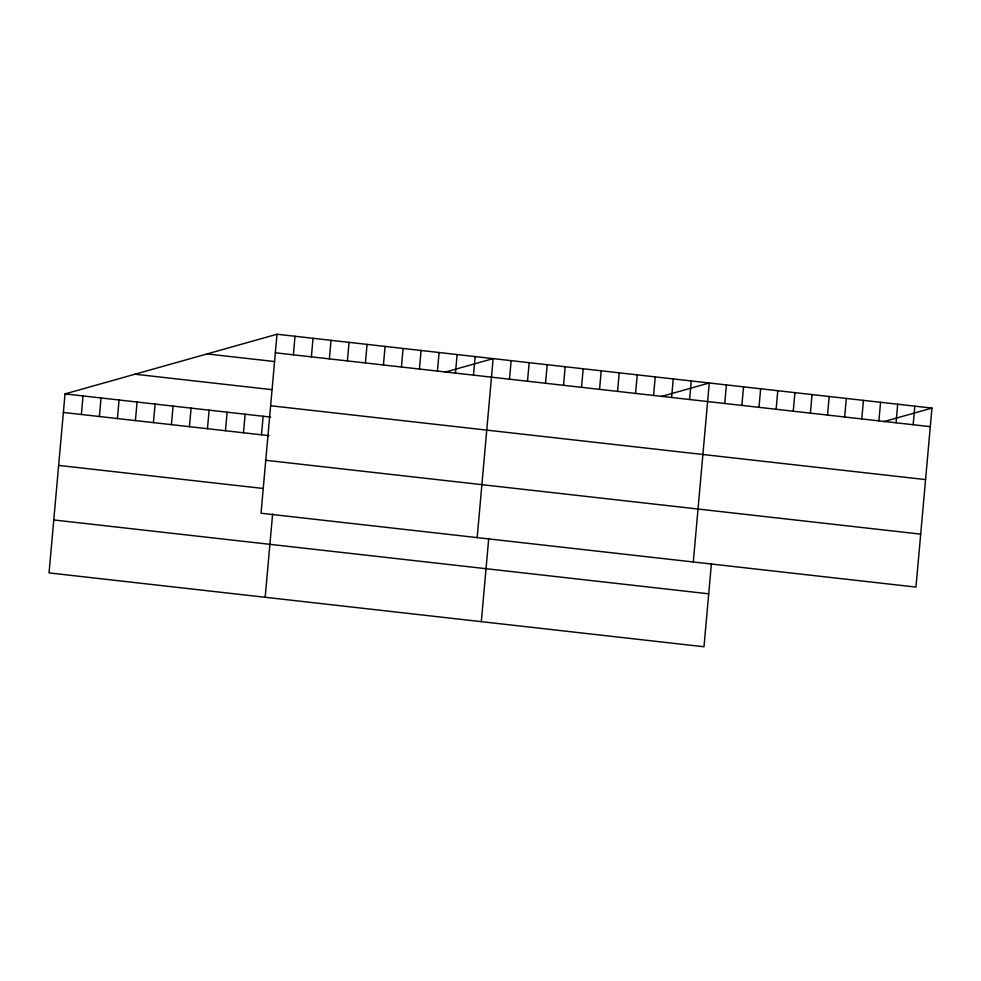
<?xml version="1.0" encoding="UTF-8"?>
<svg xmlns="http://www.w3.org/2000/svg" width="981" height="981" viewBox="0 0 981 981"><rect width="100%" height="100%" fill="white"/><g stroke="black" fill="none" stroke-linecap="round" stroke-linejoin="round"><path stroke-width="1.47" d="M277.01 334.239L261.032 513.235L915.972 587.092L931.95 408.096L277.01 334.239L65.028 393.908L49.05 572.904L703.99 646.761L711.421 563.511M81.374 414.497L83.029 395.944M99.388 416.533L101.043 397.967M117.401 418.556L119.057 400.003M135.415 420.591L137.07 402.038M153.428 422.627L155.084 404.062M171.43 424.65L173.085 406.097M189.443 426.686L191.099 408.133M207.457 428.709L209.112 410.156M225.471 430.745L227.126 412.192M243.472 432.78L245.127 414.215M261.486 434.804L263.141 416.251M265.177 597.27L272.608 514.032M293.368 354.828L295.023 336.275M311.369 356.863L313.037 338.298M329.383 358.887L331.038 340.333M347.397 360.922L349.052 342.369M365.41 362.958L367.066 344.392M383.424 364.981L385.079 346.428M401.425 367.017L403.081 348.463M419.439 369.04L421.094 350.487M437.452 371.076L439.108 352.522M455.466 373.111L457.121 354.558M473.467 375.134L475.135 356.581M477.171 537.6L493.136 358.617L445.043 372.155M481.315 621.647L488.734 538.397M509.495 379.206L511.15 360.64M527.508 381.229L529.164 362.676M545.522 383.264L547.177 364.711M563.523 385.3L565.179 366.735M581.537 387.323L583.192 368.77M599.55 389.359L601.206 370.806M617.564 391.382L619.219 372.829M635.565 393.418L637.221 374.865M653.579 395.453L655.234 376.888M671.593 397.477L673.248 378.924M689.606 399.512L691.262 380.959M693.297 561.978L709.275 382.982L661.182 396.52M724.738 403.473L726.394 384.92M741.869 405.411L743.524 386.845M759 407.336L760.655 388.783M776.13 409.273L777.786 390.72M793.261 411.198L794.917 392.645M810.392 413.136L812.047 394.583M827.523 415.061L829.178 396.508M844.653 416.999L846.309 398.445M861.772 418.924L863.427 400.371M878.902 420.861L880.558 402.308M896.033 422.786L897.689 404.233M913.164 424.724L914.819 406.171M883.856 421.634L931.95 408.096M275.354 352.792L930.295 426.661M207.052 353.933L274.594 361.548M134.986 374.215L271.565 389.616M270.633 405.742L925.573 479.599M65.028 393.908L270.646 417.097M63.373 412.461L268.99 435.65M265.765 460.285L920.705 534.142M58.639 465.411L262.761 488.428M53.771 519.955L708.711 593.812"/></g></svg>
